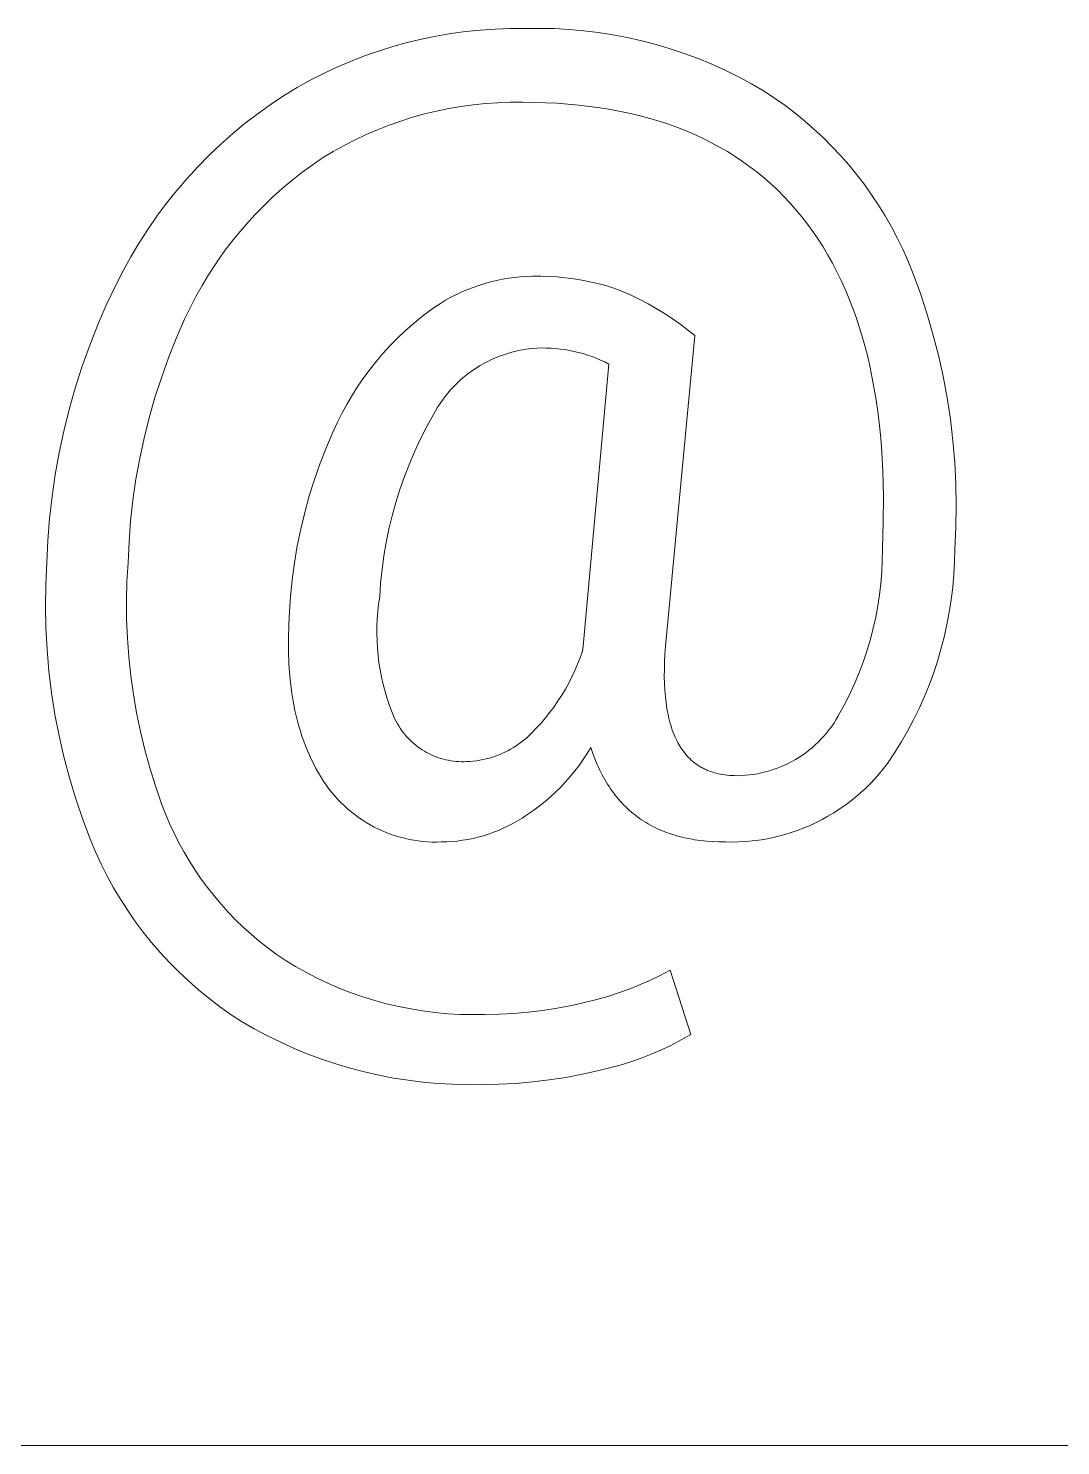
# Model space of a CAD drawing. Header units: millimetres. Extents: x -1246 to 2331, y -493 to 2006.
# Drawn here: x 1273 to 1315.9, y -292.9 to -234.1 of the extents above; entities that cross this region are included whole.
import ezdxf

# ---------------------------------------------------------------- set-up
doc = ezdxf.new("R2010")
doc.units = ezdxf.units.MM
doc.header["$MEASUREMENT"] = 0
doc.layers.add('Domyślny', color=7, linetype='Continuous', true_color=0x000000)

msp = doc.modelspace()

# ---------------------------------------------------------------- linework, layer by layer
at = {"layer": 'Domyślny', "color": 18, "lineweight": 15, "true_color": 0x000000}
for p, q in [((1292.379, -234.109), (1292.996, -234.087)), ((1292.996, -234.087), (1293.614, -234.086)), ((1293.614, -234.086), (1294.226, -234.078)), ((1294.226, -234.078), (1294.838, -234.091)), ((1294.838, -234.091), (1295.45, -234.125)), ((1288.128, -234.837), (1288.723, -234.672)), ((1288.723, -234.672), (1289.323, -234.528)), ((1289.323, -234.528), (1289.928, -234.403)), ((1289.928, -234.403), (1290.537, -234.299)), ((1290.537, -234.299), (1291.149, -234.215)), ((1291.149, -234.215), (1291.763, -234.152)), ((1291.763, -234.152), (1292.379, -234.109)), ((1295.45, -234.125), (1296.059, -234.179)), ((1296.059, -234.179), (1296.667, -234.253)), ((1296.667, -234.253), (1297.272, -234.347)), ((1297.272, -234.347), (1297.874, -234.462)), ((1297.874, -234.462), (1298.471, -234.597)), ((1298.471, -234.597), (1299.063, -234.752)), ((1286.38, -235.45), (1286.956, -235.226)), ((1286.956, -235.226), (1287.538, -235.022)), ((1287.538, -235.022), (1288.128, -234.837)), ((1299.063, -234.752), (1299.65, -234.927)), ((1299.65, -234.927), (1300.231, -235.121)), ((1300.231, -235.121), (1300.804, -235.334)), ((1285.253, -235.954), (1285.812, -235.693)), ((1285.812, -235.693), (1286.38, -235.45)), ((1300.804, -235.334), (1301.371, -235.567)), ((1301.371, -235.567), (1301.929, -235.818)), ((1301.929, -235.818), (1302.478, -236.088)), ((1284.162, -236.533), (1284.702, -236.235)), ((1284.702, -236.235), (1285.253, -235.954)), ((1302.478, -236.088), (1303.019, -236.377)), ((1303.019, -236.377), (1303.549, -236.683)), ((1283.077, -237.22), (1283.632, -236.85)), ((1283.632, -236.85), (1284.162, -236.533)), ((1303.549, -236.683), (1303.983, -236.97)), ((1303.983, -236.97), (1304.407, -237.271)), ((1282.006, -238.017), (1282.535, -237.61)), ((1282.535, -237.61), (1283.077, -237.22)), ((1289.947, -237.512), (1289.448, -237.633)), ((1290.451, -237.408), (1289.947, -237.512)), ((1290.957, -237.321), (1290.451, -237.408)), ((1291.467, -237.252), (1290.957, -237.321)), ((1291.978, -237.2), (1291.467, -237.252)), ((1292.491, -237.165), (1291.978, -237.2)), ((1293.005, -237.147), (1292.491, -237.165)), ((1293.519, -237.148), (1293.005, -237.147)), ((1294.002, -237.152), (1293.519, -237.148)), ((1294.477, -237.166), (1294.002, -237.152)), ((1294.944, -237.189), (1294.477, -237.166)), ((1295.404, -237.222), (1294.944, -237.189)), ((1295.856, -237.264), (1295.404, -237.222)), ((1296.299, -237.315), (1295.856, -237.264)), ((1296.736, -237.375), (1296.299, -237.315)), ((1297.164, -237.445), (1296.736, -237.375)), ((1297.584, -237.523), (1297.164, -237.445)), ((1297.997, -237.612), (1297.584, -237.523)), ((1298.402, -237.709), (1297.997, -237.612)), ((1304.407, -237.271), (1304.82, -237.586)), ((1304.82, -237.586), (1305.223, -237.915)), ((1281.492, -238.443), (1282.006, -238.017)), ((1287.977, -238.096), (1287.499, -238.284)), ((1288.462, -237.925), (1287.977, -238.096)), ((1288.952, -237.771), (1288.462, -237.925)), ((1289.448, -237.633), (1288.952, -237.771)), ((1298.799, -237.816), (1298.402, -237.709)), ((1299.189, -237.932), (1298.799, -237.816)), ((1299.57, -238.057), (1299.189, -237.932)), ((1299.944, -238.192), (1299.57, -238.057)), ((1300.31, -238.336), (1299.944, -238.192)), ((1305.223, -237.915), (1305.615, -238.256)), ((1280.992, -238.885), (1281.492, -238.443)), ((1286.562, -238.707), (1286.105, -238.942)), ((1287.027, -238.488), (1286.562, -238.707)), ((1287.499, -238.284), (1287.027, -238.488)), ((1300.668, -238.489), (1300.31, -238.336)), ((1301.019, -238.651), (1300.668, -238.489)), ((1301.361, -238.823), (1301.019, -238.651)), ((1305.615, -238.256), (1305.996, -238.611)), ((1305.996, -238.611), (1306.364, -238.979)), ((1280.04, -239.821), (1280.508, -239.345)), ((1280.508, -239.345), (1280.992, -238.885)), ((1285.656, -239.193), (1285.216, -239.458)), ((1286.105, -238.942), (1285.656, -239.193)), ((1301.696, -239.004), (1301.361, -238.823)), ((1302.023, -239.194), (1301.696, -239.004)), ((1302.343, -239.394), (1302.023, -239.194)), ((1306.364, -238.979), (1306.719, -239.358)), ((1306.719, -239.358), (1307.062, -239.749)), ((1279.588, -240.312), (1280.04, -239.821)), ((1284.782, -239.754), (1284.358, -240.064)), ((1285.216, -239.458), (1284.782, -239.754)), ((1302.654, -239.603), (1302.343, -239.394)), ((1302.958, -239.821), (1302.654, -239.603)), ((1303.254, -240.048), (1302.958, -239.821)), ((1307.062, -239.749), (1307.392, -240.151)), ((1279.154, -240.818), (1279.588, -240.312)), ((1283.945, -240.388), (1283.542, -240.726)), ((1284.358, -240.064), (1283.945, -240.388)), ((1303.542, -240.285), (1303.254, -240.048)), ((1303.823, -240.531), (1303.542, -240.285)), ((1304.096, -240.786), (1303.823, -240.531)), ((1307.392, -240.151), (1307.708, -240.565)), ((1307.708, -240.565), (1308.01, -240.988)), ((1278.737, -241.339), (1279.154, -240.818)), ((1283.151, -241.076), (1282.772, -241.439)), ((1283.542, -240.726), (1283.151, -241.076)), ((1304.361, -241.051), (1304.096, -240.786)), ((1304.618, -241.325), (1304.361, -241.051)), ((1308.01, -240.988), (1308.298, -241.421)), ((1278.337, -241.874), (1278.737, -241.339)), ((1282.772, -241.439), (1282.405, -241.815)), ((1304.867, -241.608), (1304.618, -241.325)), ((1305.109, -241.9), (1304.867, -241.608)), ((1308.298, -241.421), (1308.571, -241.864)), ((1277.957, -242.423), (1278.337, -241.874)), ((1282.05, -242.202), (1281.709, -242.601)), ((1282.405, -241.815), (1282.05, -242.202)), ((1305.343, -242.201), (1305.109, -241.9)), ((1305.568, -242.509), (1305.343, -242.201)), ((1308.571, -241.864), (1308.829, -242.315)), ((1308.829, -242.315), (1309.072, -242.775)), ((1277.595, -242.984), (1277.957, -242.423)), ((1281.709, -242.601), (1281.38, -243.012)), ((1305.785, -242.826), (1305.568, -242.509)), ((1305.994, -243.152), (1305.785, -242.826)), ((1309.072, -242.775), (1309.3, -243.243)), ((1277.253, -243.556), (1277.595, -242.984)), ((1281.066, -243.432), (1280.766, -243.863)), ((1281.38, -243.012), (1281.066, -243.432)), ((1306.194, -243.486), (1305.994, -243.152)), ((1306.386, -243.828), (1306.194, -243.486)), ((1309.3, -243.243), (1309.511, -243.718)), ((1276.93, -244.141), (1277.253, -243.556)), ((1280.766, -243.863), (1280.48, -244.304)), ((1306.569, -244.179), (1306.386, -243.828)), ((1309.511, -243.718), (1309.707, -244.199)), ((1276.627, -244.736), (1276.93, -244.141)), ((1280.48, -244.304), (1280.209, -244.753)), ((1291.704, -244.744), (1291.945, -244.668)), ((1291.945, -244.668), (1292.189, -244.601)), ((1292.189, -244.601), (1292.434, -244.542)), ((1292.434, -244.542), (1292.681, -244.492)), ((1292.681, -244.492), (1292.93, -244.45)), ((1292.93, -244.45), (1293.18, -244.416)), ((1293.18, -244.416), (1293.431, -244.391)), ((1293.431, -244.391), (1293.683, -244.374)), ((1293.683, -244.374), (1293.936, -244.366)), ((1293.936, -244.366), (1294.278, -244.365)), ((1294.278, -244.365), (1294.62, -244.376)), ((1294.62, -244.376), (1294.961, -244.397)), ((1294.961, -244.397), (1295.302, -244.43)), ((1295.302, -244.43), (1295.641, -244.473)), ((1295.641, -244.473), (1295.979, -244.528)), ((1295.979, -244.528), (1296.315, -244.593)), ((1296.315, -244.593), (1296.648, -244.67)), ((1296.648, -244.67), (1296.979, -244.757)), ((1306.744, -244.538), (1306.569, -244.179)), ((1306.911, -244.906), (1306.744, -244.538)), ((1309.707, -244.199), (1310.019, -245.045)), ((1276.235, -245.567), (1276.627, -244.736)), ((1279.952, -245.212), (1279.712, -245.679)), ((1280.209, -244.753), (1279.952, -245.212)), ((1290.325, -245.362), (1290.546, -245.24)), ((1290.546, -245.24), (1290.77, -245.125)), ((1290.77, -245.125), (1290.999, -245.018)), ((1290.999, -245.018), (1291.231, -244.919)), ((1291.231, -244.919), (1291.466, -244.827)), ((1291.466, -244.827), (1291.704, -244.744)), ((1296.979, -244.757), (1297.307, -244.855)), ((1297.307, -244.855), (1297.67, -245)), ((1297.67, -245), (1298.029, -245.158)), ((1298.029, -245.158), (1298.382, -245.327)), ((1307.07, -245.282), (1306.911, -244.906)), ((1310.019, -245.045), (1310.303, -245.901)), ((1275.869, -246.412), (1276.235, -245.567)), ((1279.712, -245.679), (1279.486, -246.153)), ((1289.487, -245.924), (1289.689, -245.773)), ((1289.689, -245.773), (1289.896, -245.629)), ((1289.896, -245.629), (1290.108, -245.492)), ((1290.108, -245.492), (1290.325, -245.362)), ((1298.382, -245.327), (1298.729, -245.509)), ((1298.729, -245.509), (1299.07, -245.702)), ((1299.07, -245.702), (1299.404, -245.906)), ((1307.22, -245.667), (1307.07, -245.282)), ((1307.362, -246.06), (1307.22, -245.667)), ((1275.532, -247.268), (1275.869, -246.412)), ((1279.486, -246.153), (1279.138, -246.95)), ((1288.636, -246.641), (1288.958, -246.356)), ((1288.958, -246.356), (1289.29, -246.082)), ((1289.29, -246.082), (1289.487, -245.924)), ((1299.404, -245.906), (1299.731, -246.122)), ((1299.731, -246.122), (1300.05, -246.348)), ((1300.05, -246.348), (1300.362, -246.585)), ((1307.495, -246.461), (1307.362, -246.06)), ((1310.303, -245.901), (1310.557, -246.766)), ((1279.138, -246.95), (1278.816, -247.759)), ((1288.023, -247.244), (1288.325, -246.937)), ((1288.325, -246.937), (1288.636, -246.641)), ((1300.666, -246.832), (1299.451, -259.721)), ((1300.362, -246.585), (1300.666, -246.832)), ((1307.62, -246.871), (1307.495, -246.461)), ((1307.737, -247.29), (1307.62, -246.871)), ((1310.557, -246.766), (1310.782, -247.639)), ((1275.224, -248.134), (1275.532, -247.268)), ((1287.453, -247.888), (1287.733, -247.561)), ((1287.733, -247.561), (1288.023, -247.244)), ((1292.731, -247.625), (1292.564, -247.685)), ((1292.901, -247.57), (1292.731, -247.625)), ((1293.072, -247.521), (1292.901, -247.57)), ((1293.245, -247.478), (1293.072, -247.521)), ((1293.42, -247.44), (1293.245, -247.478)), ((1293.595, -247.409), (1293.42, -247.44)), ((1293.772, -247.384), (1293.595, -247.409)), ((1293.949, -247.365), (1293.772, -247.384)), ((1294.127, -247.351), (1293.949, -247.365)), ((1294.305, -247.344), (1294.127, -247.351)), ((1294.499, -247.345), (1294.305, -247.344)), ((1294.692, -247.352), (1294.499, -247.345)), ((1294.886, -247.366), (1294.692, -247.352)), ((1295.078, -247.386), (1294.886, -247.366)), ((1295.27, -247.412), (1295.078, -247.386)), ((1295.461, -247.445), (1295.27, -247.412)), ((1295.651, -247.483), (1295.461, -247.445)), ((1295.84, -247.528), (1295.651, -247.483)), ((1296.027, -247.579), (1295.84, -247.528)), ((1296.212, -247.637), (1296.027, -247.579)), ((1307.846, -247.717), (1307.737, -247.29)), ((1274.944, -249.011), (1275.224, -248.134)), ((1278.816, -247.759), (1278.522, -248.577)), ((1287.185, -248.225), (1287.453, -247.888)), ((1291.61, -248.165), (1291.461, -248.264)), ((1291.762, -248.072), (1291.61, -248.165)), ((1291.916, -247.984), (1291.762, -248.072)), ((1292.074, -247.901), (1291.916, -247.984)), ((1292.235, -247.823), (1292.074, -247.901)), ((1292.398, -247.751), (1292.235, -247.823)), ((1292.564, -247.685), (1292.398, -247.751)), ((1296.032, -259.721), (1297.104, -248.011)), ((1296.395, -247.7), (1296.212, -247.637)), ((1296.576, -247.769), (1296.395, -247.7)), ((1296.755, -247.844), (1296.576, -247.769)), ((1296.931, -247.925), (1296.755, -247.844)), ((1297.104, -248.011), (1296.931, -247.925)), ((1307.946, -248.152), (1307.846, -247.717)), ((1308.038, -248.596), (1307.946, -248.152)), ((1310.782, -247.639), (1310.977, -248.519)), ((1278.522, -248.577), (1278.255, -249.405)), ((1286.685, -248.925), (1286.929, -248.571)), ((1286.929, -248.571), (1287.185, -248.225)), ((1290.903, -248.707), (1290.773, -248.829)), ((1291.037, -248.589), (1290.903, -248.707)), ((1291.175, -248.476), (1291.037, -248.589)), ((1291.316, -248.367), (1291.175, -248.476)), ((1291.461, -248.264), (1291.316, -248.367)), ((1308.122, -249.048), (1308.038, -248.596)), ((1310.977, -248.519), (1311.143, -249.406)), ((1274.693, -249.896), (1274.944, -249.011)), ((1286.235, -249.658), (1286.454, -249.287)), ((1286.454, -249.287), (1286.685, -248.925)), ((1290.299, -249.361), (1290.192, -249.504)), ((1290.41, -249.222), (1290.299, -249.361)), ((1290.527, -249.087), (1290.41, -249.222)), ((1290.648, -248.956), (1290.527, -249.087)), ((1290.773, -248.829), (1290.648, -248.956)), ((1308.197, -249.508), (1308.122, -249.048)), ((1274.471, -250.789), (1274.693, -249.896)), ((1278.255, -249.405), (1278.016, -250.242)), ((1286.029, -250.035), (1286.235, -249.658)), ((1289.901, -249.952), (1289.814, -250.108)), ((1289.992, -249.799), (1289.901, -249.952)), ((1290.09, -249.65), (1289.992, -249.799)), ((1290.192, -249.504), (1290.09, -249.65)), ((1308.264, -249.977), (1308.197, -249.508)), ((1308.323, -250.455), (1308.264, -249.977)), ((1311.143, -249.406), (1311.279, -250.297)), ((1278.016, -250.242), (1277.805, -251.086)), ((1285.657, -250.811), (1285.836, -250.42)), ((1285.836, -250.42), (1286.029, -250.035)), ((1289.814, -250.108), (1289.539, -250.605)), ((1308.374, -250.941), (1308.323, -250.455)), ((1311.279, -250.297), (1311.385, -251.192)), ((1274.279, -251.688), (1274.471, -250.789)), ((1277.805, -251.086), (1277.622, -251.936)), ((1285.374, -251.464), (1285.657, -250.811)), ((1289.281, -251.112), (1289.04, -251.627)), ((1289.539, -250.605), (1289.281, -251.112)), ((1308.416, -251.435), (1308.374, -250.941)), ((1274.117, -252.594), (1274.279, -251.688)), ((1285.113, -252.127), (1285.374, -251.464)), ((1289.04, -251.627), (1288.817, -252.15)), ((1308.476, -252.45), (1308.416, -251.435)), ((1311.385, -251.192), (1311.46, -252.091)), ((1277.622, -251.936), (1277.468, -252.793)), ((1284.876, -252.799), (1285.113, -252.127)), ((1288.817, -252.15), (1288.611, -252.679)), ((1311.46, -252.091), (1311.505, -252.991)), ((1273.984, -253.504), (1274.117, -252.594)), ((1277.468, -252.793), (1277.342, -253.653)), ((1284.662, -253.478), (1284.876, -252.799)), ((1288.611, -252.679), (1288.423, -253.216)), ((1308.502, -253.497), (1308.476, -252.45)), ((1273.882, -254.418), (1273.984, -253.504)), ((1284.472, -254.165), (1284.662, -253.478)), ((1288.423, -253.216), (1288.254, -253.758)), ((1308.496, -254.579), (1308.502, -253.497)), ((1311.505, -252.991), (1311.52, -253.893)), ((1277.342, -253.653), (1277.246, -254.518)), ((1288.254, -253.758), (1288.102, -254.306)), ((1311.52, -253.893), (1311.504, -254.794)), ((1273.81, -255.336), (1273.882, -254.418)), ((1277.246, -254.518), (1277.178, -255.385)), ((1284.306, -254.857), (1284.472, -254.165)), ((1288.102, -254.306), (1287.969, -254.859)), ((1308.456, -255.695), (1308.496, -254.579)), ((1284.163, -255.555), (1284.306, -254.857)), ((1287.969, -254.859), (1287.855, -255.416)), ((1311.504, -254.794), (1311.458, -255.695)), ((1273.768, -256.255), (1273.81, -255.336)), ((1277.178, -255.385), (1277.14, -256.255)), ((1284.045, -256.257), (1284.163, -255.555)), ((1287.855, -255.416), (1287.759, -255.976)), ((1308.452, -256.168), (1308.456, -255.695)), ((1311.458, -255.695), (1311.448, -256.22)), ((1273.723, -257.156), (1273.768, -256.255)), ((1277.14, -256.255), (1277.094, -257.036)), ((1283.951, -256.963), (1284.045, -256.257)), ((1287.759, -255.976), (1287.683, -256.539)), ((1308.43, -256.64), (1308.452, -256.168)), ((1311.448, -256.22), (1311.421, -256.745)), ((1277.094, -257.036), (1277.074, -257.819)), ((1283.882, -257.672), (1283.951, -256.963)), ((1287.683, -256.539), (1287.625, -257.105)), ((1308.393, -257.112), (1308.43, -256.64)), ((1311.421, -256.745), (1311.376, -257.268)), ((1273.709, -258.058), (1273.723, -257.156)), ((1287.625, -257.105), (1287.586, -257.672)), ((1308.268, -258.049), (1308.338, -257.582)), ((1308.338, -257.582), (1308.393, -257.112)), ((1311.376, -257.268), (1311.313, -257.79)), ((1273.726, -258.961), (1273.709, -258.058)), ((1277.074, -257.819), (1277.08, -258.602)), ((1283.836, -258.26), (1283.882, -257.672)), ((1287.542, -257.974), (1287.508, -258.277)), ((1287.586, -257.672), (1287.542, -257.974)), ((1308.181, -258.514), (1308.268, -258.049)), ((1311.313, -257.79), (1311.233, -258.309)), ((1277.08, -258.602), (1277.111, -259.384)), ((1283.808, -258.832), (1283.836, -258.26)), ((1287.485, -258.581), (1287.471, -258.885)), ((1287.508, -258.277), (1287.485, -258.581)), ((1308.078, -258.976), (1308.181, -258.514)), ((1311.233, -258.309), (1311.136, -258.825)), ((1273.774, -259.862), (1273.726, -258.961)), ((1277.111, -259.384), (1277.168, -260.165)), ((1283.795, -259.388), (1283.808, -258.832)), ((1283.799, -259.928), (1283.795, -259.388)), ((1287.471, -258.885), (1287.468, -259.19)), ((1287.468, -259.19), (1287.475, -259.495)), ((1307.959, -259.434), (1308.078, -258.976)), ((1311.021, -259.338), (1310.889, -259.846)), ((1311.136, -258.825), (1311.021, -259.338)), ((1273.853, -260.761), (1273.774, -259.862)), ((1283.82, -260.451), (1283.799, -259.928)), ((1287.475, -259.495), (1287.492, -259.8)), ((1287.492, -259.8), (1287.519, -260.103)), ((1295.911, -260.196), (1296.008, -259.923)), ((1296.008, -259.923), (1296.032, -259.721)), ((1299.451, -259.721), (1299.428, -260.052)), ((1307.674, -260.336), (1307.825, -259.887)), ((1307.825, -259.887), (1307.959, -259.434)), ((1310.889, -259.846), (1310.741, -260.35)), ((1277.168, -260.165), (1277.25, -260.944)), ((1283.857, -260.959), (1283.82, -260.451)), ((1287.519, -260.103), (1287.557, -260.406)), ((1287.557, -260.406), (1287.605, -260.707)), ((1295.69, -260.73), (1295.805, -260.465)), ((1295.805, -260.465), (1295.911, -260.196)), ((1299.412, -260.372), (1299.404, -260.682)), ((1299.428, -260.052), (1299.412, -260.372)), ((1307.508, -260.779), (1307.674, -260.336)), ((1310.741, -260.35), (1310.575, -260.849)), ((1273.963, -261.657), (1273.853, -260.761)), ((1277.25, -260.944), (1277.358, -261.719)), ((1283.882, -261.206), (1283.857, -260.959)), ((1287.605, -260.707), (1287.663, -261.006)), ((1287.663, -261.006), (1287.731, -261.304)), ((1295.434, -261.249), (1295.566, -260.992)), ((1295.566, -260.992), (1295.69, -260.73)), ((1299.404, -260.682), (1299.403, -260.981)), ((1299.403, -260.981), (1299.41, -261.27)), ((1307.327, -261.215), (1307.508, -260.779)), ((1310.575, -260.849), (1310.393, -261.341)), ((1274.103, -262.549), (1273.963, -261.657)), ((1277.358, -261.719), (1277.492, -262.491)), ((1283.911, -261.45), (1283.882, -261.206)), ((1283.944, -261.689), (1283.911, -261.45)), ((1283.982, -261.925), (1283.944, -261.689)), ((1287.731, -261.304), (1287.809, -261.599)), ((1287.809, -261.599), (1287.896, -261.891)), ((1295.145, -261.75), (1295.294, -261.502)), ((1295.294, -261.502), (1295.434, -261.249)), ((1299.41, -261.27), (1299.425, -261.548)), ((1299.425, -261.548), (1299.446, -261.816)), ((1306.919, -262.069), (1307.131, -261.646)), ((1307.131, -261.646), (1307.327, -261.215)), ((1310.393, -261.341), (1310.194, -261.828)), ((1284.023, -262.156), (1283.982, -261.925)), ((1284.069, -262.383), (1284.023, -262.156)), ((1287.896, -261.891), (1287.994, -262.179)), ((1287.994, -262.179), (1288.101, -262.465)), ((1294.651, -262.462), (1294.824, -262.23)), ((1294.824, -262.23), (1294.988, -261.992)), ((1294.988, -261.992), (1295.145, -261.75)), ((1299.446, -261.816), (1299.476, -262.073)), ((1299.476, -262.073), (1299.493, -262.198)), ((1299.493, -262.198), (1299.512, -262.32)), ((1299.512, -262.32), (1299.534, -262.439)), ((1306.693, -262.485), (1306.919, -262.069)), ((1309.979, -262.307), (1309.748, -262.779)), ((1310.194, -261.828), (1309.979, -262.307)), ((1274.274, -263.435), (1274.103, -262.549)), ((1277.492, -262.491), (1277.65, -263.258)), ((1284.118, -262.607), (1284.069, -262.383)), ((1284.172, -262.826), (1284.118, -262.607)), ((1284.23, -263.041), (1284.172, -262.826)), ((1288.101, -262.465), (1288.218, -262.747)), ((1288.218, -262.747), (1288.267, -262.843)), ((1288.267, -262.843), (1288.319, -262.937)), ((1294.089, -263.123), (1294.284, -262.909)), ((1294.284, -262.909), (1294.471, -262.689)), ((1294.471, -262.689), (1294.651, -262.462)), ((1299.534, -262.439), (1299.557, -262.556)), ((1299.557, -262.556), (1299.582, -262.67)), ((1299.582, -262.67), (1299.608, -262.781)), ((1299.608, -262.781), (1299.637, -262.89)), ((1299.637, -262.89), (1299.668, -262.996)), ((1306.435, -262.922), (1306.526, -262.779)), ((1306.526, -262.779), (1306.612, -262.633)), ((1306.612, -262.633), (1306.693, -262.485)), ((1309.748, -262.779), (1309.502, -263.243)), ((1274.475, -264.315), (1274.274, -263.435)), ((1277.65, -263.258), (1277.834, -264.019)), ((1284.293, -263.252), (1284.23, -263.041)), ((1284.359, -263.459), (1284.293, -263.252)), ((1284.43, -263.662), (1284.359, -263.459)), ((1288.319, -262.937), (1288.374, -263.03)), ((1288.374, -263.03), (1288.432, -263.12)), ((1288.432, -263.12), (1288.494, -263.209)), ((1288.494, -263.209), (1288.558, -263.295)), ((1288.558, -263.295), (1288.626, -263.379)), ((1288.626, -263.379), (1288.696, -263.461)), ((1288.696, -263.461), (1288.769, -263.541)), ((1293.689, -263.518), (1293.79, -263.426)), ((1293.79, -263.426), (1293.888, -263.33)), ((1293.888, -263.33), (1294.089, -263.123)), ((1299.668, -262.996), (1299.7, -263.1)), ((1299.7, -263.1), (1299.734, -263.201)), ((1299.734, -263.201), (1299.771, -263.299)), ((1299.771, -263.299), (1299.809, -263.395)), ((1299.809, -263.395), (1299.848, -263.488)), ((1299.848, -263.488), (1299.89, -263.579)), ((1305.907, -263.582), (1306.022, -263.458)), ((1306.022, -263.458), (1306.132, -263.329)), ((1306.132, -263.329), (1306.237, -263.197)), ((1306.237, -263.197), (1306.338, -263.061)), ((1306.338, -263.061), (1306.435, -262.922)), ((1309.502, -263.243), (1309.24, -263.698)), ((1277.834, -264.019), (1278.043, -264.774)), ((1284.504, -263.861), (1284.43, -263.662)), ((1284.583, -264.056), (1284.504, -263.861)), ((1284.666, -264.247), (1284.583, -264.056)), ((1288.769, -263.541), (1288.845, -263.617)), ((1288.845, -263.617), (1288.923, -263.691)), ((1288.923, -263.691), (1289.004, -263.763)), ((1289.004, -263.763), (1289.087, -263.831)), ((1289.087, -263.831), (1289.172, -263.897)), ((1289.172, -263.897), (1289.26, -263.96)), ((1289.26, -263.96), (1289.35, -264.019)), ((1289.35, -264.019), (1289.442, -264.076)), ((1289.442, -264.076), (1289.536, -264.129)), ((1292.779, -264.121), (1292.902, -264.06)), ((1292.902, -264.06), (1293.022, -263.994)), ((1293.022, -263.994), (1293.14, -263.925)), ((1293.14, -263.925), (1293.255, -263.851)), ((1293.255, -263.851), (1293.368, -263.774)), ((1293.368, -263.774), (1293.478, -263.692)), ((1293.478, -263.692), (1293.585, -263.607)), ((1293.585, -263.607), (1293.689, -263.518)), ((1296.354, -263.926), (1296.199, -264.177)), ((1296.435, -264.167), (1296.354, -263.926)), ((1299.89, -263.579), (1299.934, -263.667)), ((1299.934, -263.667), (1299.979, -263.752)), ((1299.979, -263.752), (1300.027, -263.834)), ((1300.027, -263.834), (1300.076, -263.914)), ((1300.076, -263.914), (1300.127, -263.992)), ((1300.127, -263.992), (1300.18, -264.066)), ((1300.18, -264.066), (1300.235, -264.138)), ((1305.273, -264.142), (1305.407, -264.039)), ((1305.407, -264.039), (1305.538, -263.931)), ((1305.538, -263.931), (1305.665, -263.819)), ((1305.665, -263.819), (1305.788, -263.703)), ((1305.788, -263.703), (1305.907, -263.582)), ((1309.24, -263.698), (1308.963, -264.144)), ((1274.707, -265.187), (1274.475, -264.315)), ((1284.754, -264.434), (1284.666, -264.247)), ((1284.845, -264.617), (1284.754, -264.434)), ((1284.941, -264.796), (1284.845, -264.617)), ((1289.536, -264.129), (1289.631, -264.179)), ((1289.631, -264.179), (1289.728, -264.226)), ((1289.728, -264.226), (1289.827, -264.269)), ((1289.827, -264.269), (1289.927, -264.309)), ((1289.927, -264.309), (1290.028, -264.346)), ((1290.028, -264.346), (1290.131, -264.379)), ((1290.131, -264.379), (1290.235, -264.408)), ((1290.235, -264.408), (1290.339, -264.434)), ((1290.339, -264.434), (1290.445, -264.456)), ((1290.445, -264.456), (1290.551, -264.475)), ((1290.551, -264.475), (1290.658, -264.49)), ((1290.658, -264.49), (1290.765, -264.501)), ((1290.765, -264.501), (1290.873, -264.509)), ((1290.873, -264.509), (1290.98, -264.513)), ((1290.98, -264.513), (1291.088, -264.513)), ((1291.088, -264.513), (1291.196, -264.51)), ((1291.196, -264.51), (1291.332, -264.503)), ((1291.332, -264.503), (1291.469, -264.491)), ((1291.469, -264.491), (1291.605, -264.475)), ((1291.605, -264.475), (1291.74, -264.454)), ((1291.74, -264.454), (1291.874, -264.428)), ((1291.874, -264.428), (1292.008, -264.398)), ((1292.008, -264.398), (1292.14, -264.363)), ((1292.14, -264.363), (1292.271, -264.323)), ((1292.271, -264.323), (1292.401, -264.279)), ((1292.401, -264.279), (1292.529, -264.231)), ((1292.529, -264.231), (1292.655, -264.178)), ((1292.655, -264.178), (1292.779, -264.121)), ((1295.865, -264.664), (1295.685, -264.898)), ((1296.036, -264.424), (1295.865, -264.664)), ((1296.199, -264.177), (1296.036, -264.424)), ((1296.522, -264.4), (1296.435, -264.167)), ((1296.615, -264.625), (1296.522, -264.4)), ((1296.664, -264.735), (1296.615, -264.625)), ((1300.235, -264.138), (1300.292, -264.208)), ((1300.292, -264.208), (1300.321, -264.242)), ((1300.321, -264.242), (1300.351, -264.275)), ((1300.351, -264.275), (1300.381, -264.307)), ((1300.381, -264.307), (1300.411, -264.339)), ((1300.411, -264.339), (1300.442, -264.37)), ((1300.442, -264.37), (1300.474, -264.4)), ((1300.474, -264.4), (1300.506, -264.43)), ((1300.506, -264.43), (1300.538, -264.459)), ((1300.538, -264.459), (1300.571, -264.488)), ((1300.571, -264.488), (1300.604, -264.516)), ((1300.604, -264.516), (1300.638, -264.543)), ((1300.638, -264.543), (1300.672, -264.569)), ((1300.672, -264.569), (1300.707, -264.595)), ((1300.707, -264.595), (1300.742, -264.621)), ((1300.742, -264.621), (1300.778, -264.645)), ((1300.778, -264.645), (1300.814, -264.669)), ((1300.814, -264.669), (1300.851, -264.692)), ((1304.243, -264.723), (1304.398, -264.656)), ((1304.398, -264.656), (1304.551, -264.583)), ((1304.551, -264.583), (1304.702, -264.505)), ((1304.702, -264.505), (1304.849, -264.422)), ((1304.849, -264.422), (1304.994, -264.333)), ((1304.994, -264.333), (1305.135, -264.24)), ((1305.135, -264.24), (1305.273, -264.142)), ((1308.671, -264.581), (1308.502, -264.801)), ((1308.963, -264.144), (1308.671, -264.581)), ((1274.968, -266.051), (1274.707, -265.187)), ((1278.043, -264.774), (1278.276, -265.521)), ((1285.04, -264.97), (1284.941, -264.796)), ((1285.144, -265.141), (1285.04, -264.97)), ((1285.246, -265.304), (1285.144, -265.141)), ((1295.498, -265.126), (1295.303, -265.348)), ((1295.685, -264.898), (1295.498, -265.126)), ((1296.714, -264.843), (1296.664, -264.735)), ((1296.766, -264.949), (1296.714, -264.843)), ((1296.82, -265.054), (1296.766, -264.949)), ((1296.875, -265.156), (1296.82, -265.054)), ((1296.931, -265.256), (1296.875, -265.156)), ((1296.989, -265.355), (1296.931, -265.256)), ((1300.851, -264.692), (1300.888, -264.715)), ((1300.888, -264.715), (1300.926, -264.737)), ((1300.926, -264.737), (1300.964, -264.758)), ((1300.964, -264.758), (1301.002, -264.779)), ((1301.002, -264.779), (1301.041, -264.799)), ((1301.041, -264.799), (1301.08, -264.818)), ((1301.08, -264.818), (1301.12, -264.837)), ((1301.12, -264.837), (1301.161, -264.855)), ((1301.161, -264.855), (1301.202, -264.872)), ((1301.202, -264.872), (1301.243, -264.889)), ((1301.243, -264.889), (1301.285, -264.905)), ((1301.285, -264.905), (1301.37, -264.935)), ((1301.37, -264.935), (1301.457, -264.962)), ((1301.457, -264.962), (1301.545, -264.987)), ((1301.545, -264.987), (1301.636, -265.01)), ((1301.636, -265.01), (1301.729, -265.029)), ((1301.729, -265.029), (1301.823, -265.046)), ((1301.823, -265.046), (1301.919, -265.061)), ((1301.919, -265.061), (1302.017, -265.072)), ((1302.017, -265.072), (1302.117, -265.082)), ((1302.117, -265.082), (1302.219, -265.088)), ((1302.219, -265.088), (1302.323, -265.092)), ((1302.323, -265.092), (1302.429, -265.093)), ((1302.429, -265.093), (1302.598, -265.089)), ((1302.598, -265.089), (1302.767, -265.078)), ((1302.767, -265.078), (1302.936, -265.062)), ((1302.936, -265.062), (1303.104, -265.04)), ((1303.104, -265.04), (1303.271, -265.012)), ((1303.271, -265.012), (1303.437, -264.978)), ((1303.437, -264.978), (1303.601, -264.938)), ((1303.601, -264.938), (1303.764, -264.893)), ((1303.764, -264.893), (1303.926, -264.842)), ((1303.926, -264.842), (1304.086, -264.786)), ((1304.086, -264.786), (1304.243, -264.723)), ((1308.141, -265.223), (1307.95, -265.425)), ((1308.325, -265.015), (1308.141, -265.223)), ((1308.502, -264.801), (1308.325, -265.015)), ((1278.276, -265.521), (1278.533, -266.261)), ((1285.354, -265.464), (1285.246, -265.304)), ((1285.467, -265.62), (1285.354, -265.464)), ((1285.585, -265.772), (1285.467, -265.62)), ((1285.708, -265.919), (1285.585, -265.772)), ((1294.89, -265.771), (1294.674, -265.971)), ((1295.1, -265.563), (1294.89, -265.771)), ((1295.303, -265.348), (1295.1, -265.563)), ((1297.048, -265.451), (1296.989, -265.355)), ((1297.109, -265.546), (1297.048, -265.451)), ((1297.171, -265.639), (1297.109, -265.546)), ((1297.235, -265.73), (1297.171, -265.639)), ((1297.301, -265.819), (1297.235, -265.73)), ((1297.368, -265.906), (1297.301, -265.819)), ((1307.547, -265.808), (1307.337, -265.989)), ((1307.752, -265.62), (1307.547, -265.808)), ((1307.95, -265.425), (1307.752, -265.62)), ((1275.259, -266.906), (1274.968, -266.051)), ((1278.533, -266.261), (1278.693, -266.673)), ((1285.837, -266.063), (1285.708, -265.919)), ((1285.97, -266.202), (1285.837, -266.063)), ((1286.108, -266.336), (1285.97, -266.202)), ((1286.251, -266.465), (1286.108, -266.336)), ((1294.22, -266.349), (1293.984, -266.526)), ((1294.45, -266.164), (1294.22, -266.349)), ((1294.674, -265.971), (1294.45, -266.164)), ((1297.436, -265.991), (1297.368, -265.906)), ((1297.506, -266.074), (1297.436, -265.991)), ((1297.577, -266.155), (1297.506, -266.074)), ((1297.65, -266.235), (1297.577, -266.155)), ((1297.725, -266.312), (1297.65, -266.235)), ((1297.801, -266.388), (1297.725, -266.312)), ((1297.878, -266.462), (1297.801, -266.388)), ((1306.897, -266.328), (1306.669, -266.486)), ((1307.12, -266.162), (1306.897, -266.328)), ((1307.337, -265.989), (1307.12, -266.162)), ((1275.579, -267.75), (1275.259, -266.906)), ((1278.693, -266.673), (1278.866, -267.08)), ((1286.398, -266.59), (1286.251, -266.465)), ((1286.549, -266.709), (1286.398, -266.59)), ((1286.704, -266.823), (1286.549, -266.709)), ((1286.863, -266.931), (1286.704, -266.823)), ((1287.025, -267.034), (1286.863, -266.931)), ((1287.192, -267.131), (1287.025, -267.034)), ((1293.306, -266.971), (1293.114, -267.08)), ((1293.495, -266.856), (1293.306, -266.971)), ((1293.742, -266.696), (1293.495, -266.856)), ((1293.984, -266.526), (1293.742, -266.696)), ((1297.957, -266.533), (1297.878, -266.462)), ((1298.037, -266.603), (1297.957, -266.533)), ((1298.119, -266.671), (1298.037, -266.603)), ((1298.203, -266.737), (1298.119, -266.671)), ((1298.288, -266.802), (1298.203, -266.737)), ((1298.374, -266.864), (1298.288, -266.802)), ((1298.462, -266.924), (1298.374, -266.864)), ((1298.552, -266.983), (1298.462, -266.924)), ((1298.643, -267.039), (1298.552, -266.983)), ((1305.953, -266.912), (1305.706, -267.038)), ((1306.197, -266.779), (1305.953, -266.912)), ((1306.435, -266.636), (1306.197, -266.779)), ((1306.669, -266.486), (1306.435, -266.636)), ((1278.866, -267.08), (1279.053, -267.482)), ((1279.053, -267.482), (1279.253, -267.876)), ((1287.361, -267.223), (1287.192, -267.131)), ((1287.533, -267.309), (1287.361, -267.223)), ((1287.708, -267.388), (1287.533, -267.309)), ((1287.886, -267.462), (1287.708, -267.388)), ((1288.067, -267.529), (1287.886, -267.462)), ((1288.249, -267.59), (1288.067, -267.529)), ((1288.434, -267.645), (1288.249, -267.59)), ((1291.89, -267.584), (1291.677, -267.643)), ((1292.101, -267.518), (1291.89, -267.584)), ((1292.309, -267.444), (1292.101, -267.518)), ((1292.515, -267.364), (1292.309, -267.444)), ((1292.718, -267.276), (1292.515, -267.364)), ((1292.917, -267.181), (1292.718, -267.276)), ((1293.114, -267.08), (1292.917, -267.181)), ((1298.735, -267.094), (1298.643, -267.039)), ((1298.829, -267.146), (1298.735, -267.094)), ((1298.925, -267.197), (1298.829, -267.146)), ((1299.022, -267.246), (1298.925, -267.197)), ((1299.121, -267.293), (1299.022, -267.246)), ((1299.221, -267.338), (1299.121, -267.293)), ((1299.322, -267.381), (1299.221, -267.338)), ((1299.425, -267.422), (1299.322, -267.381)), ((1299.53, -267.462), (1299.425, -267.422)), ((1299.636, -267.499), (1299.53, -267.462)), ((1299.744, -267.534), (1299.636, -267.499)), ((1299.853, -267.568), (1299.744, -267.534)), ((1299.964, -267.6), (1299.853, -267.568)), ((1300.076, -267.629), (1299.964, -267.6)), ((1304.142, -267.606), (1303.872, -267.669)), ((1304.411, -267.534), (1304.142, -267.606)), ((1304.676, -267.453), (1304.411, -267.534)), ((1304.939, -267.362), (1304.676, -267.453)), ((1305.198, -267.263), (1304.939, -267.362)), ((1305.454, -267.155), (1305.198, -267.263)), ((1305.706, -267.038), (1305.454, -267.155)), ((1275.793, -268.26), (1275.579, -267.75)), ((1279.253, -267.876), (1279.466, -268.264)), ((1288.62, -267.693), (1288.434, -267.645)), ((1288.808, -267.735), (1288.62, -267.693)), ((1288.997, -267.771), (1288.808, -267.735)), ((1289.187, -267.8), (1288.997, -267.771)), ((1289.379, -267.822), (1289.187, -267.8)), ((1289.57, -267.838), (1289.379, -267.822)), ((1289.763, -267.847), (1289.57, -267.838)), ((1289.955, -267.849), (1289.763, -267.847)), ((1290.148, -267.845), (1289.955, -267.849)), ((1290.368, -267.839), (1290.148, -267.845)), ((1290.589, -267.825), (1290.368, -267.839)), ((1290.809, -267.804), (1290.589, -267.825)), ((1291.028, -267.775), (1290.809, -267.804)), ((1291.246, -267.739), (1291.028, -267.775)), ((1291.462, -267.694), (1291.246, -267.739)), ((1291.677, -267.643), (1291.462, -267.694)), ((1300.19, -267.657), (1300.076, -267.629)), ((1300.305, -267.683), (1300.19, -267.657)), ((1300.422, -267.707), (1300.305, -267.683)), ((1300.54, -267.729), (1300.422, -267.707)), ((1300.66, -267.749), (1300.54, -267.729)), ((1300.904, -267.784), (1300.66, -267.749)), ((1301.154, -267.81), (1300.904, -267.784)), ((1301.41, -267.83), (1301.154, -267.81)), ((1301.672, -267.841), (1301.41, -267.83)), ((1301.941, -267.845), (1301.672, -267.841)), ((1302.218, -267.848), (1301.941, -267.845)), ((1302.496, -267.842), (1302.218, -267.848)), ((1302.773, -267.826), (1302.496, -267.842)), ((1303.05, -267.801), (1302.773, -267.826)), ((1303.325, -267.767), (1303.05, -267.801)), ((1303.599, -267.722), (1303.325, -267.767)), ((1303.872, -267.669), (1303.599, -267.722)), ((1276.025, -268.763), (1275.793, -268.26)), ((1276.274, -269.257), (1276.025, -268.763)), ((1279.466, -268.264), (1279.692, -268.645)), ((1279.692, -268.645), (1279.93, -269.018)), ((1276.541, -269.743), (1276.274, -269.257)), ((1279.93, -269.018), (1280.181, -269.383)), ((1280.181, -269.383), (1280.443, -269.739)), ((1276.824, -270.219), (1276.541, -269.743)), ((1280.443, -269.739), (1280.717, -270.086)), ((1277.123, -270.684), (1276.824, -270.219)), ((1280.717, -270.086), (1281.003, -270.424)), ((1281.003, -270.424), (1281.299, -270.753)), ((1277.439, -271.139), (1277.123, -270.684)), ((1277.77, -271.583), (1277.439, -271.139)), ((1281.299, -270.753), (1281.606, -271.071)), ((1281.606, -271.071), (1281.924, -271.379)), ((1278.116, -272.015), (1277.77, -271.583)), ((1281.924, -271.379), (1282.252, -271.677)), ((1282.252, -271.677), (1282.589, -271.963)), ((1278.477, -272.435), (1278.116, -272.015)), ((1282.589, -271.963), (1282.936, -272.238)), ((1282.936, -272.238), (1283.291, -272.501)), ((1278.853, -272.841), (1278.477, -272.435)), ((1279.242, -273.235), (1278.853, -272.841)), ((1283.291, -272.501), (1283.655, -272.753)), ((1283.655, -272.753), (1284.094, -273.018)), ((1279.645, -273.614), (1279.242, -273.235)), ((1284.094, -273.018), (1284.541, -273.267)), ((1284.541, -273.267), (1284.997, -273.501)), ((1284.997, -273.501), (1285.46, -273.719)), ((1298.805, -273.59), (1299.227, -273.387)), ((1299.227, -273.387), (1299.641, -273.17)), ((1299.641, -273.17), (1300.499, -275.838)), ((1280.061, -273.98), (1279.645, -273.614)), ((1280.49, -274.33), (1280.061, -273.98)), ((1285.46, -273.719), (1285.931, -273.92)), ((1285.931, -273.92), (1286.408, -274.105)), ((1297.502, -274.11), (1297.942, -273.952)), ((1297.942, -273.952), (1298.377, -273.778)), ((1298.377, -273.778), (1298.805, -273.59)), ((1280.93, -274.666), (1280.49, -274.33)), ((1281.382, -274.986), (1280.93, -274.666)), ((1286.408, -274.105), (1286.892, -274.274)), ((1286.892, -274.274), (1287.381, -274.425)), ((1287.381, -274.425), (1287.875, -274.559)), ((1287.875, -274.559), (1288.374, -274.677)), ((1288.374, -274.677), (1288.876, -274.776)), ((1294.96, -274.738), (1295.558, -274.625)), ((1295.558, -274.625), (1296.151, -274.492)), ((1296.151, -274.492), (1296.606, -274.38)), ((1296.606, -274.38), (1297.056, -274.253)), ((1297.056, -274.253), (1297.502, -274.11)), ((1281.845, -275.29), (1281.382, -274.986)), ((1288.876, -274.776), (1289.381, -274.858)), ((1289.381, -274.858), (1289.889, -274.923)), ((1289.889, -274.923), (1290.399, -274.97)), ((1290.399, -274.97), (1290.91, -274.999)), ((1290.91, -274.999), (1291.422, -275.011)), ((1291.422, -275.011), (1291.934, -275.004)), ((1291.934, -275.004), (1292.542, -274.991)), ((1292.542, -274.991), (1293.15, -274.958)), ((1293.15, -274.958), (1293.756, -274.905)), ((1293.756, -274.905), (1294.359, -274.832)), ((1294.359, -274.832), (1294.96, -274.738)), ((1282.379, -275.598), (1281.845, -275.29)), ((1282.922, -275.887), (1282.379, -275.598)), ((1300.499, -275.838), (1300.101, -276.062)), ((1283.475, -276.158), (1282.922, -275.887)), ((1284.037, -276.411), (1283.475, -276.158)), ((1284.607, -276.645), (1284.037, -276.411)), ((1299.695, -276.271), (1299.283, -276.467)), ((1300.101, -276.062), (1299.695, -276.271)), ((1285.184, -276.86), (1284.607, -276.645)), ((1285.768, -277.055), (1285.184, -276.86)), ((1298.008, -276.965), (1297.572, -277.101)), ((1298.438, -276.813), (1298.008, -276.965)), ((1298.864, -276.647), (1298.438, -276.813)), ((1299.283, -276.467), (1298.864, -276.647)), ((1286.358, -277.231), (1285.768, -277.055)), ((1286.954, -277.387), (1286.358, -277.231)), ((1287.555, -277.524), (1286.954, -277.387)), ((1288.159, -277.64), (1287.555, -277.524)), ((1295.319, -277.613), (1294.628, -277.721)), ((1296.005, -277.482), (1295.319, -277.613)), ((1296.687, -277.327), (1296.005, -277.482)), ((1297.131, -277.222), (1296.687, -277.327)), ((1297.572, -277.101), (1297.131, -277.222)), ((1288.768, -277.736), (1288.159, -277.64)), ((1289.379, -277.812), (1288.768, -277.736)), ((1289.992, -277.867), (1289.379, -277.812)), ((1290.607, -277.902), (1289.992, -277.867)), ((1291.223, -277.917), (1290.607, -277.902)), ((1291.839, -277.911), (1291.223, -277.917)), ((1292.538, -277.9), (1291.839, -277.911)), ((1293.237, -277.864), (1292.538, -277.9)), ((1293.933, -277.805), (1293.237, -277.864)), ((1294.628, -277.721), (1293.933, -277.805)), ((979.012, -292.897), (2330.869, -292.897))]:
    msp.add_line(p, q, dxfattribs=at)

doc.saveas('drawing.dxf')
